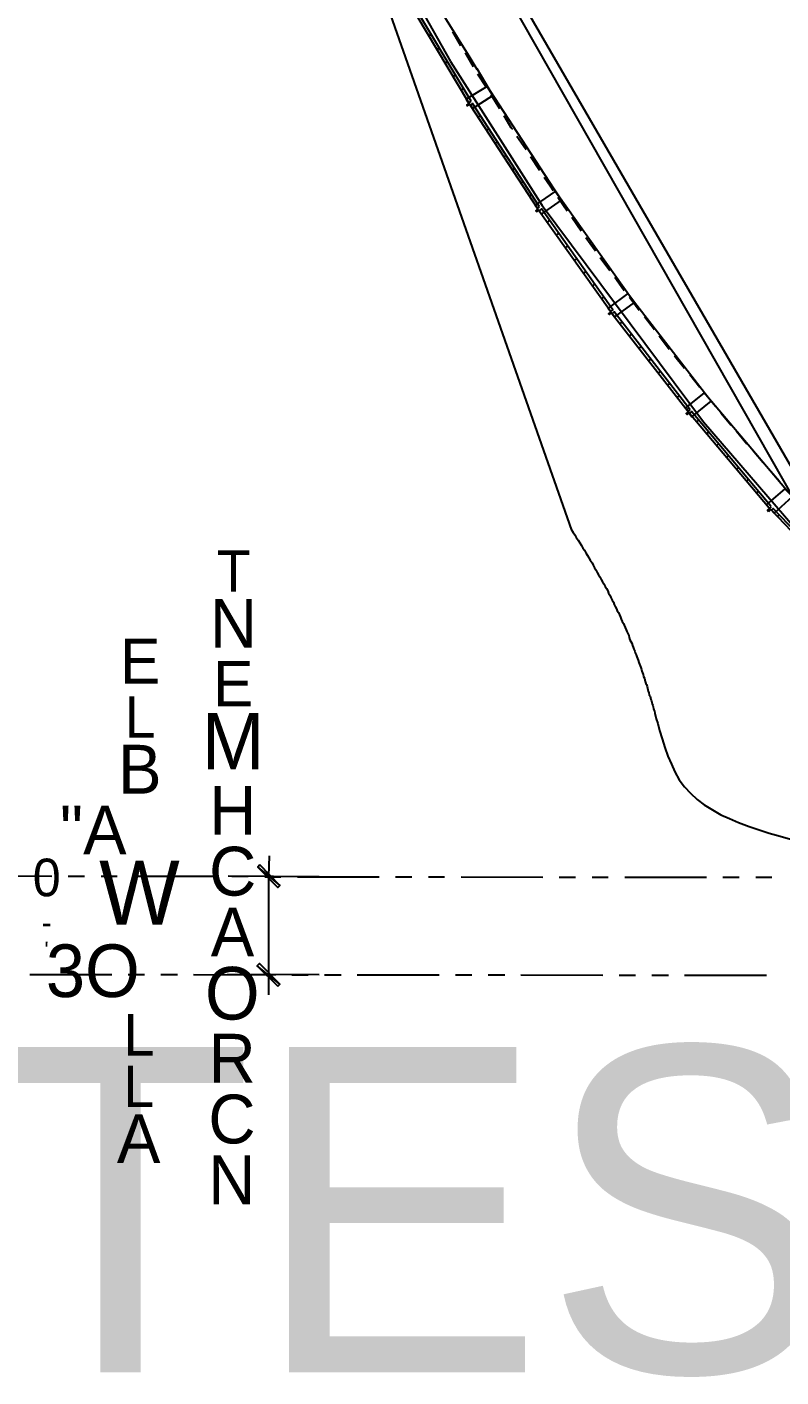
# Model space of a CAD drawing. Header units: feet. Extents: x -84 to 198, y -22 to 181.
# Drawn here: x 11.62 to 34.65, y -5.47 to 35.78 of the extents above; entities that cross this region are included whole.
import ezdxf
from ezdxf.enums import TextEntityAlignment as Align

# ---------------------------------------------------------------- set-up
doc = ezdxf.new("R2010")
doc.units = ezdxf.units.FT
for name, color, linetype in [('A-AREA-UNIDAD', 30, 'CONTINUOUS'), ('A-LINEA', 7, 'CONTINUOUS'), ('A-LINEA-FINA', 9, 'CONTINUOUS'), ('A-TEXTO-PDF', 3, 'CONTINUOUS')]:
    doc.layers.add(name, color=color, linetype=linetype)

msp = doc.modelspace()

# ---------------------------------------------------------------- linework, layer by layer
at = {"layer": 'A-AREA-UNIDAD'}
msp.add_lwpolyline([(21.472, 40.1956), (24.56, 34.72), (27.36, 30.3289), (32.288, 23.7156), (35.072, 20.48), (39.76, 15.84), (39.76, 15.2), (40.832, 13.6356), (42.56, 10.4889), (43.552, 9.7956), (45.2, 9.28), (50.24, 8.5689), (58.272, 7.8756), (64.128, 7.68), (70.88, 7.9644)], dxfattribs=at)
at = {"layer": 'A-LINEA'}
for p, q in [((13.6029, 62.1415), (28.2487, 20.4037)), ((14.3494, 57.9517), (37.9821, 17.1107)), ((14.3494, 57.9517), (37.9821, 17.1107)), ((14.4497, 57.5585), (36.7145, 18.4188)), ((23.9067, 35.5111), (23.96, 35.5644)), ((24.6133, 35.6311), (24.8667, 35.2044)), ((24.1467, 35.0844), (24.2133, 35.1511)), ((24.4, 34.6711), (24.4533, 34.7378)), ((25, 34.9911), (25.2533, 34.5644)), ((24.64, 34.2578), (24.7067, 34.3111)), ((25.3867, 34.3511), (25.6533, 33.9244)), ((24.8933, 33.8444), (24.9467, 33.8978)), ((25.7867, 33.7111), (26.0533, 33.2844)), ((25.4, 33.0178), (25.4667, 33.0711)), ((25.6667, 32.6178), (25.72, 32.6711)), ((25.9333, 32.2178), (25.9867, 32.2711)), ((26.5867, 32.4444), (26.8667, 32.0311)), ((26.1867, 31.8044), (26.2533, 31.8711)), ((27, 31.8178), (27.28, 31.4044)), ((26.4533, 31.4044), (26.5067, 31.4711)), ((26.72, 31.0044), (26.7733, 31.0578)), ((26.9733, 30.6044), (27.04, 30.6578)), ((27.84, 30.5778), (28.12, 30.1644)), ((27.52, 29.8044), (27.5733, 29.8711)), ((28.2667, 29.9644), (28.5467, 29.5511)), ((27.8, 29.4178), (27.8533, 29.4711)), ((28.0667, 29.0311), (28.1333, 29.0844)), ((28.3467, 28.6444), (28.4133, 28.6978)), ((29.1333, 28.7378), (29.4267, 28.3378)), ((28.6267, 28.2444), (28.68, 28.3111)), ((29.5733, 28.1378), (29.8667, 27.7244)), ((28.8933, 27.8578), (28.96, 27.9244)), ((29.1733, 27.4711), (29.24, 27.5244)), ((30.48, 26.9378), (30.7867, 26.5378)), ((29.7333, 26.7111), (29.8, 26.7644)), ((30.0267, 26.3378), (30.0933, 26.3911)), ((30.32, 25.9644), (30.3867, 26.0178)), ((30.9333, 26.3378), (31.24, 25.9378)), ((30.6133, 25.5778), (30.6667, 25.6444)), ((30.9067, 25.2044), (30.96, 25.2711)), ((31.8667, 25.1644), (32.1733, 24.7778)), ((31.2, 24.8311), (31.2533, 24.8844)), ((31.48, 24.4578), (31.5467, 24.5111)), ((32.3333, 24.5778), (32.6533, 24.1911)), ((31.7733, 24.0844), (31.84, 24.1378)), ((32.8133, 23.9911), (33.1333, 23.6178)), ((32.08, 23.7111), (32.1333, 23.7644)), ((32.3867, 23.3511), (32.44, 23.4044)), ((33.2933, 23.4311), (33.6133, 23.0444)), ((32.6933, 22.9911), (32.7467, 23.0444)), ((33.7867, 22.8578), (34.1067, 22.4711)), ((33, 22.6311), (33.0533, 22.6844)), ((33.2933, 22.2578), (33.36, 22.3244)), ((34.2667, 22.2844), (34.6, 21.9111)), ((33.6, 21.8978), (33.6667, 21.9644)), ((33.9067, 21.5378), (33.9733, 21.5911)), ((34.2133, 21.1778), (34.2667, 21.2311)), ((34.3067, 21.0711), (34.36, 21.1244)), ((34.5467, 20.8178), (34.6, 20.8711)), ((9.88, 9.8444), (12.3733, 9.8311)), ((12.88, 9.8311), (13.3733, 9.8311)), ((13.88, 9.8311), (14.3733, 9.8311)), ((14.88, 9.8311), (17.3733, 9.8311)), ((20.5467, 9.8178), (17.76, 9.8311)), ((17.88, 9.8311), (18.3733, 9.8311)), ((18.88, 9.8178), (19.3733, 9.8178)), ((19.88, 9.8178), (22.3733, 9.8178)), ((22.88, 9.8178), (23.3733, 9.8178)), ((23.88, 9.8178), (24.3733, 9.8178)), ((24.88, 9.8178), (27.3733, 9.8044)), ((27.88, 9.8044), (28.3733, 9.8044)), ((28.88, 9.8044), (29.3733, 9.8044)), ((29.88, 9.8044), (32.3733, 9.8044)), ((32.88, 9.8044), (33.3733, 9.8044)), ((33.88, 9.8044), (34.3733, 9.8044)), ((11.7067, 6.8311), (14.2133, 6.8311)), ((14.7067, 6.8311), (15.2133, 6.8311)), ((15.7067, 6.8311), (16.2133, 6.8311)), ((16.7067, 6.8311), (19.2133, 6.8178)), ((20.5467, 6.8178), (17.7467, 6.8311)), ((19.7067, 6.8178), (20.2133, 6.8178)), ((20.7067, 6.8178), (21.2133, 6.8178)), ((21.7067, 6.8178), (24.2133, 6.8178)), ((24.7067, 6.8178), (25.2133, 6.8178)), ((25.7067, 6.8178), (26.2133, 6.8178)), ((26.7067, 6.8178), (29.2133, 6.8044)), ((29.7067, 6.8044), (30.2133, 6.8044)), ((30.7067, 6.8044), (31.2133, 6.8044)), ((31.7067, 6.8044), (34.2133, 6.8044))]:
    msp.add_line(p, q, dxfattribs=at)
for points in [[(23.6533, 37.2578), (25.1467, 34.8444), (25.36, 34.4844)], [(25.1867, 33.5111), (23.2533, 36.7511), (23.1867, 36.7111), (25.1067, 33.4711), (25.1867, 33.5111)], [(36.4267, 19.9378), (34.88, 21.5511), (32.4133, 24.4711), (30.08, 27.4978), (27.8533, 30.6178), (25.7733, 33.8311), (25.3733, 34.4978)], [(25.04, 33.5778), (25.12, 33.4444), (25.0533, 33.4044), (25.08, 33.3644), (25.1467, 33.4178), (25.2267, 33.2844), (25.8533, 33.6844), (25.68, 33.9644), (25.04, 33.5778)], [(27.28, 30.2844), (25.2267, 33.4444), (25.16, 33.3911), (27.2133, 30.2311), (27.28, 30.2844)], [(26.1867, 33.0711), (26.4, 32.7111), (26.4533, 32.6578)], [(27.4133, 31.1911), (27.6, 30.9244), (27.6933, 30.7778)], [(27.1467, 30.3378), (27.2267, 30.2178), (27.16, 30.1644), (27.1867, 30.1378), (27.2533, 30.1778), (27.3333, 30.0578), (27.9467, 30.4844), (27.76, 30.7644), (27.1467, 30.3378)], [(29.4933, 27.1244), (29.52, 27.1378), (27.3333, 30.2178), (27.2667, 30.1644), (29.4533, 27.0844), (29.52, 27.1378)], [(28.6933, 29.3511), (28.8267, 29.1644), (28.9867, 28.9378)], [(29.3733, 27.1911), (29.4533, 27.0711), (29.3867, 27.0178), (29.4133, 26.9911), (29.48, 27.0444), (29.5733, 26.9244), (30.1733, 27.3644), (29.9733, 27.6311), (29.3733, 27.1911)], [(30.0267, 27.5244), (30.0933, 27.4311), (30.32, 27.1244)], [(31.88, 24.0844), (29.56, 27.0711), (29.4933, 27.0178), (31.8133, 24.0311), (31.88, 24.0844)], [(31.3867, 25.7378), (31.4133, 25.7244), (31.7067, 25.3511)], [(31.7333, 24.1378), (31.8267, 24.0178), (31.76, 23.9644), (31.7867, 23.9378), (31.84, 23.9911), (31.9333, 23.8711), (32.52, 24.3511), (32.3067, 24.6044), (31.7333, 24.1378)], [(34.3467, 21.1378), (31.92, 24.0311), (31.8533, 23.9778), (34.2933, 21.0844)], [(34.28, 20.9778), (34.3467, 21.0311), (34.44, 20.9244), (35, 21.4311), (34.7733, 21.6711), (34.2, 21.1778)], [(34.2, 21.1778), (34.3067, 21.0711), (34.24, 21.0178), (34.2667, 20.9778)], [(37.0267, 18.3378), (34.4133, 21.0711), (34.36, 21.0178), (36.96, 18.2844), (37.0133, 18.3511)], [(28.2533, 20.4178), (28.3067, 20.3378), (28.36, 20.2578), (28.4, 20.1778), (28.4533, 20.0978), (28.5067, 20.0178), (28.56, 19.9378), (28.6, 19.8578), (28.6533, 19.7911), (28.6933, 19.7111), (28.7467, 19.6311), (28.7867, 19.5644), (28.8267, 19.4844), (28.88, 19.4044), (28.92, 19.3378), (28.96, 19.2578), (29, 19.1911), (29.04, 19.1111), (29.08, 19.0444), (29.12, 18.9778), (29.16, 18.8978), (29.2, 18.8311), (29.24, 18.7644), (29.28, 18.6844), (29.32, 18.6178), (29.36, 18.5511), (29.3867, 18.4844), (29.4267, 18.4178), (29.4533, 18.3511), (29.4933, 18.2711), (29.5333, 18.2044), (29.56, 18.1378), (29.5867, 18.0711), (29.6267, 18.0044), (29.6533, 17.9378), (29.6933, 17.8844), (29.72, 17.8178), (29.7467, 17.7511), (29.7733, 17.6844), (29.8, 17.6178), (29.84, 17.5511), (29.8667, 17.4978), (29.8933, 17.4311), (29.92, 17.3644), (29.9467, 17.3111), (29.9733, 17.2444), (30, 17.1911), (30.0133, 17.1244), (30.04, 17.0578), (30.0667, 17.0044), (30.0933, 16.9511), (30.12, 16.8844), (30.1333, 16.8311), (30.16, 16.7644), (30.1867, 16.7111), (30.2, 16.6578), (30.2267, 16.5911), (30.2533, 16.5378), (30.2667, 16.4844), (30.2933, 16.4311), (30.3067, 16.3644), (30.3333, 16.3111), (30.3467, 16.2578), (30.3733, 16.2044), (30.3867, 16.1511), (30.4, 16.0978), (30.4267, 16.0444), (30.44, 15.9911), (30.4533, 15.9378), (30.48, 15.8844), (30.4933, 15.8311), (30.5067, 15.7778), (30.52, 15.7244), (30.5467, 15.6844), (30.56, 15.6311), (30.5733, 15.5778), (30.5867, 15.5244), (30.6, 15.4844), (30.6133, 15.4311), (30.6267, 15.3778), (30.6533, 15.3378), (30.6667, 15.2844), (30.68, 15.2311), (30.6933, 15.1911), (30.7067, 15.1378), (30.72, 15.0978), (30.7333, 15.0444), (30.7467, 15.0044), (30.76, 14.9511), (30.7733, 14.9111), (30.7867, 14.8711), (30.8, 14.8178), (30.84, 14.6444), (30.8933, 14.4978), (30.9467, 14.2844), (31.0267, 14.0311), (31.1067, 13.7644), (31.2, 13.4978), (31.3067, 13.2578), (31.4133, 13.0178), (31.5467, 12.7778), (31.7067, 12.5644), (31.8933, 12.3644), (32.0933, 12.1778), (32.3067, 12.0178), (32.56, 11.8578), (32.8133, 11.7111), (33.08, 11.5911), (33.36, 11.4711), (33.68, 11.3511), (33.9867, 11.2444), (34.2933, 11.1511), (34.6267, 11.0578), (34.9467, 10.9644)], [(19.0133, 10.4578), (19, 9.8311), (19, 6.8178), (19, 6.2044)]]:
    msp.add_lwpolyline(points, dxfattribs=at)
at = {"layer": 'A-LINEA-FINA'}
for points in [[(18.7333, 10.1778), (18.6667, 10.1111), (19.3467, 9.5511), (18.7333, 10.1778)], [(18.6667, 10.1111), (19.3467, 9.5511), (19.28, 9.4844), (18.6667, 10.1111), (18.6667, 10.1111)], [(19.3467, 6.5378), (18.6533, 7.0978), (18.72, 7.1644), (19.3467, 6.5378), (19.3467, 6.5378)], [(19.28, 6.4711), (19.3467, 6.5378), (18.6533, 7.0978), (19.28, 6.4711)]]:
    msp.add_lwpolyline(points, dxfattribs=at)

# ---------------------------------------------------------------- texts
at = {"layer": 'A-TEXTO-PDF'}
for s, height, p in [('T', 1.263, (17.9299, 18.5258)), ('N', 1.492, (17.9249, 16.8115)), ('E', 1.379, (15.0773, 15.7121)), ('E', 1.379, (17.9195, 15.0253)), ('L', 1.264, (15.0719, 14.0687)), ('M', 1.72, (17.9138, 13.0963)), ('B', 1.492, (15.0663, 12.3544)), ('H', 1.492, (17.9079, 11.0965)), ('"A', 1.492, (13.6434, 10.4975)), ('C', 1.492, (17.9024, 9.2396)), ('0', 1.149, (12.2218, 9.2198)), ('W', 1.949, (15.0533, 8.355)), ('A', 1.492, (17.8968, 7.3826)), ('-', 0.69, (12.2191, 8.0766)), ("'", 0.495, (12.2173, 7.3423)), ('3O', 1.608, (13.6312, 6.1405)), ('O', 1.607, (17.8911, 5.4536)), ('L', 1.264, (15.0403, 4.3543)), ('R', 1.492, (17.8854, 3.5246)), ('KCABTES', 9.944, (5.2398, -5.327)), ('L', 1.264, (15.0351, 2.7828)), ('C', 1.492, (17.8799, 1.6676)), ('A', 1.492, (15.0295, 1.0686)), ('N', 1.492, (17.8744, -0.1894))]:
    msp.add_text(s, height=height, dxfattribs=at).set_placement(p, align=Align.CENTER)

doc.saveas('drawing.dxf')
